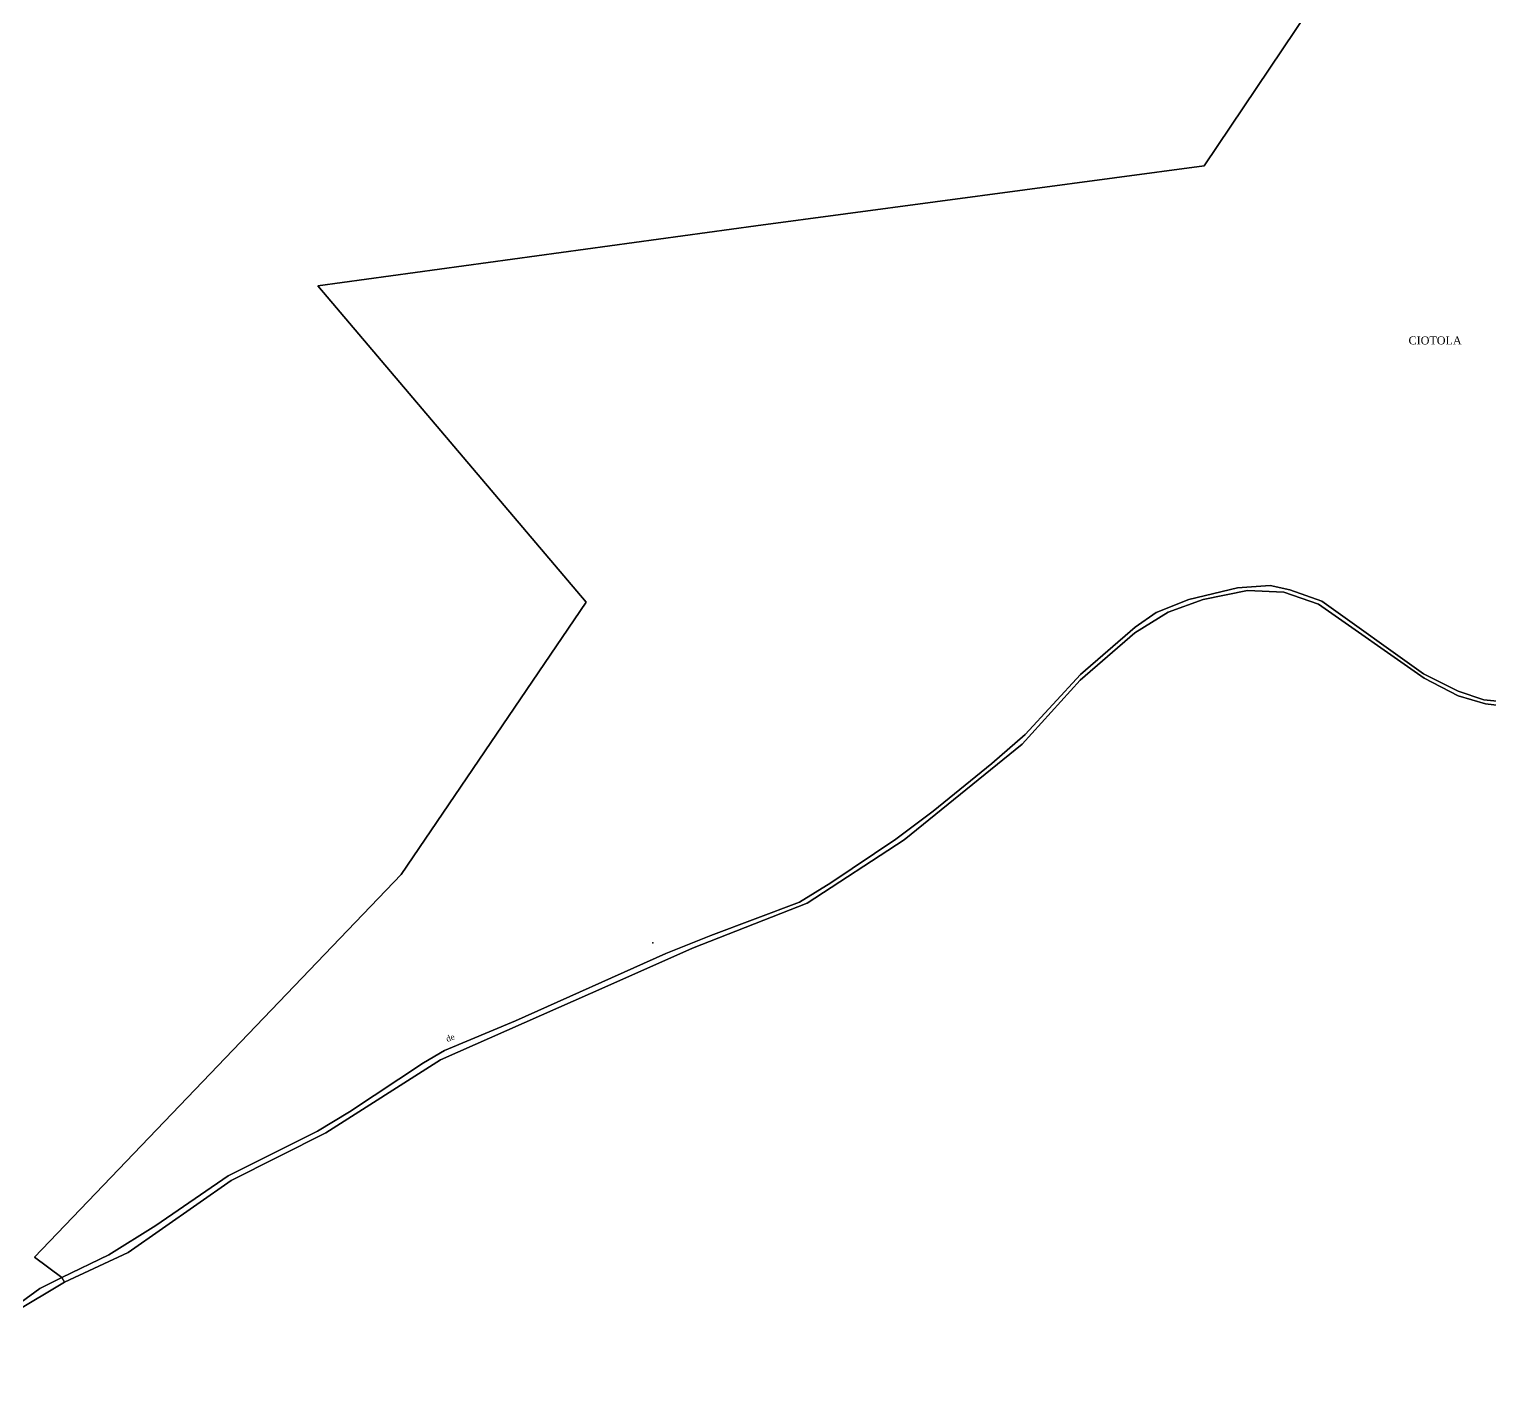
# Model space of a CAD drawing. Extents: x 1197813 to 1207132, y 6150159 to 6157836.
# Drawn here: x 1205190 to 1205920, y 6156227 to 6156900 of the extents above; entities that cross this region are included whole.
import ezdxf

# ---------------------------------------------------------------- set-up
doc = ezdxf.new("R2010")
doc.units = 0
doc.linetypes.add('CONTINU', pattern=[0])
doc.layers.get('0').update_dxf_attribs({"linetype": 'CONTINU'})
for name, color, linetype in [('1FLECHEFL', 7, 'CONTINU'), ('1LIEUDIT', 7, 'CONTINU'), ('1PARCELLE', 7, 'CONTINU'), ('1SUBDSECT', 7, 'CONTINU'), ('1TRONFLUV', 7, 'CONTINU'), ('3LIEUDITTEX', 7, 'CONTINU'), ('3TRONFLUVTEX', 7, 'CONTINU')]:
    doc.layers.add(name, color=color, linetype=linetype)
doc.styles.get("Standard").update_dxf_attribs({"font": 'Times New Roman'})

# ---------------------------------------------------------------- blocks, each defined once
blk = doc.blocks.new('FLECHRU1')
blk.add_point((0, 0))

msp = doc.modelspace()

# ---------------------------------------------------------------- linework, layer by layer
at = {"layer": '1LIEUDIT'}
for points in [[(1205862.11, 6156958.3), (1205777.38, 6156832.18), (1205553.22, 6156802.19), (1205334.43, 6156772.13), (1205468.54, 6156614.2), (1205375.98, 6156478.14), (1205192.88, 6156286.89), (1205206.51, 6156276.73), (1205207.86, 6156274.48), (1205182.47, 6156259.29)], [(1205929.05, 6156562), (1205917.86, 6156563.39), (1205904.18, 6156567.35), (1205887.25, 6156576.14), (1205834.48, 6156613.22), (1205817.1, 6156619.16), (1205799.03, 6156619.95), (1205776.87, 6156615.45), (1205759.26, 6156609.2), (1205742.65, 6156598.78), (1205715.28, 6156575.14), (1205686.39, 6156543.15), (1205627.44, 6156495.41), (1205578.9, 6156463.86), (1205521.66, 6156441.36), (1205479.28, 6156422.42), (1205395.77, 6156385.58), (1205338.36, 6156349.06), (1205291.09, 6156325.29), (1205239.7, 6156289.35), (1205207.86, 6156274.48), (1205206.51, 6156276.73), (1205192.88, 6156286.89), (1205375.98, 6156478.14), (1205468.54, 6156614.2), (1205334.43, 6156772.13), (1205553.22, 6156802.19), (1205777.38, 6156832.18), (1205862.11, 6156958.3)]]:
    msp.add_lwpolyline(points, dxfattribs=at)
at = {"layer": '1PARCELLE'}
for points in [[(1205862.11, 6156958.3), (1205777.38, 6156832.18), (1205553.22, 6156802.19), (1205334.43, 6156772.13), (1205468.54, 6156614.2), (1205375.98, 6156478.14), (1205192.88, 6156286.89), (1205206.51, 6156276.73), (1205195.49, 6156271.34), (1205134.31, 6156226.71)], [(1205928.54, 6156564.2), (1205917.1, 6156565.42), (1205904.27, 6156569.67), (1205886.94, 6156578.4), (1205836.06, 6156614.65), (1205820.13, 6156620.39), (1205810.32, 6156622.56), (1205794.03, 6156621.3), (1205769.6, 6156615.44), (1205753.25, 6156609.02), (1205742.82, 6156601.73), (1205715.46, 6156578.01), (1205687.82, 6156547.97), (1205671.2, 6156533.6), (1205641.89, 6156509.8), (1205623.28, 6156495.81), (1205590.67, 6156474), (1205575.01, 6156464.22), (1205530.75, 6156447.62), (1205508.32, 6156438.6), (1205433.25, 6156405.05), (1205397.7, 6156390.15), (1205387.27, 6156384.03), (1205350.23, 6156359.51), (1205334.2, 6156349.94), (1205289.62, 6156327.66), (1205253.47, 6156302.79), (1205229.91, 6156288.1), (1205206.51, 6156276.73), (1205206.51, 6156276.73), (1205192.88, 6156286.89), (1205375.98, 6156478.14), (1205468.54, 6156614.2), (1205334.43, 6156772.13), (1205553.22, 6156802.19), (1205777.38, 6156832.18), (1205862.11, 6156958.3)]]:
    msp.add_lwpolyline(points, dxfattribs=at)
at = {"layer": '1SUBDSECT'}
msp.add_lwpolyline([(1205182.47, 6156259.29), (1205207.86, 6156274.48), (1205239.7, 6156289.35), (1205291.09, 6156325.29), (1205338.36, 6156349.06), (1205395.77, 6156385.58), (1205479.28, 6156422.42), (1205521.66, 6156441.36), (1205578.9, 6156463.86), (1205627.44, 6156495.41), (1205686.39, 6156543.15), (1205715.28, 6156575.14), (1205742.65, 6156598.78), (1205759.26, 6156609.2), (1205776.87, 6156615.45), (1205799.03, 6156619.95), (1205817.1, 6156619.16), (1205834.48, 6156613.22), (1205887.25, 6156576.14), (1205904.18, 6156567.35), (1205917.86, 6156563.39), (1205929.05, 6156562)], dxfattribs=at)
at = {"layer": '1TRONFLUV'}
for points in [[(1205134.31, 6156226.71), (1205195.49, 6156271.34), (1205206.51, 6156276.73), (1205206.51, 6156276.73), (1205229.91, 6156288.1), (1205253.47, 6156302.79), (1205289.62, 6156327.66), (1205334.2, 6156349.94), (1205350.23, 6156359.51), (1205387.27, 6156384.03), (1205397.7, 6156390.15), (1205433.25, 6156405.05), (1205508.32, 6156438.6), (1205530.75, 6156447.62), (1205575.01, 6156464.22), (1205590.67, 6156474), (1205623.28, 6156495.81), (1205641.89, 6156509.8), (1205671.2, 6156533.6), (1205687.82, 6156547.97), (1205715.46, 6156578.01), (1205742.82, 6156601.73), (1205753.25, 6156609.02), (1205769.6, 6156615.44), (1205794.03, 6156621.3), (1205810.32, 6156622.56), (1205820.13, 6156620.39), (1205836.06, 6156614.65), (1205886.94, 6156578.4), (1205904.27, 6156569.67), (1205917.1, 6156565.42), (1205928.54, 6156564.2)], [(1205929.05, 6156562), (1205917.86, 6156563.39), (1205904.18, 6156567.35), (1205887.25, 6156576.14), (1205834.48, 6156613.22), (1205817.1, 6156619.16), (1205799.03, 6156619.95), (1205776.87, 6156615.45), (1205759.26, 6156609.2), (1205742.65, 6156598.78), (1205715.28, 6156575.14), (1205686.39, 6156543.15), (1205627.44, 6156495.41), (1205578.9, 6156463.86), (1205521.66, 6156441.36), (1205479.28, 6156422.42), (1205395.77, 6156385.58), (1205338.36, 6156349.06), (1205291.09, 6156325.29), (1205239.7, 6156289.35), (1205207.86, 6156274.48), (1205182.47, 6156259.29)]]:
    msp.add_lwpolyline(points, dxfattribs=at)

# ---------------------------------------------------------------- block references
at = {"layer": '1FLECHEFL', "rotation": 21.9}
msp.add_blockref('FLECHRU1', (1205501.84, 6156444.01), dxfattribs=at)

# ---------------------------------------------------------------- texts
at = {"layer": '3LIEUDITTEX'}
msp.add_text('CIOTOLA', height=4, dxfattribs=at).set_placement((1205879.44, 6156742.91))
at = {"layer": '3TRONFLUVTEX'}
msp.add_text('de', height=3, rotation=21.2, dxfattribs=at).set_placement((1205399.13, 6156394.4))

doc.saveas('drawing.dxf')
